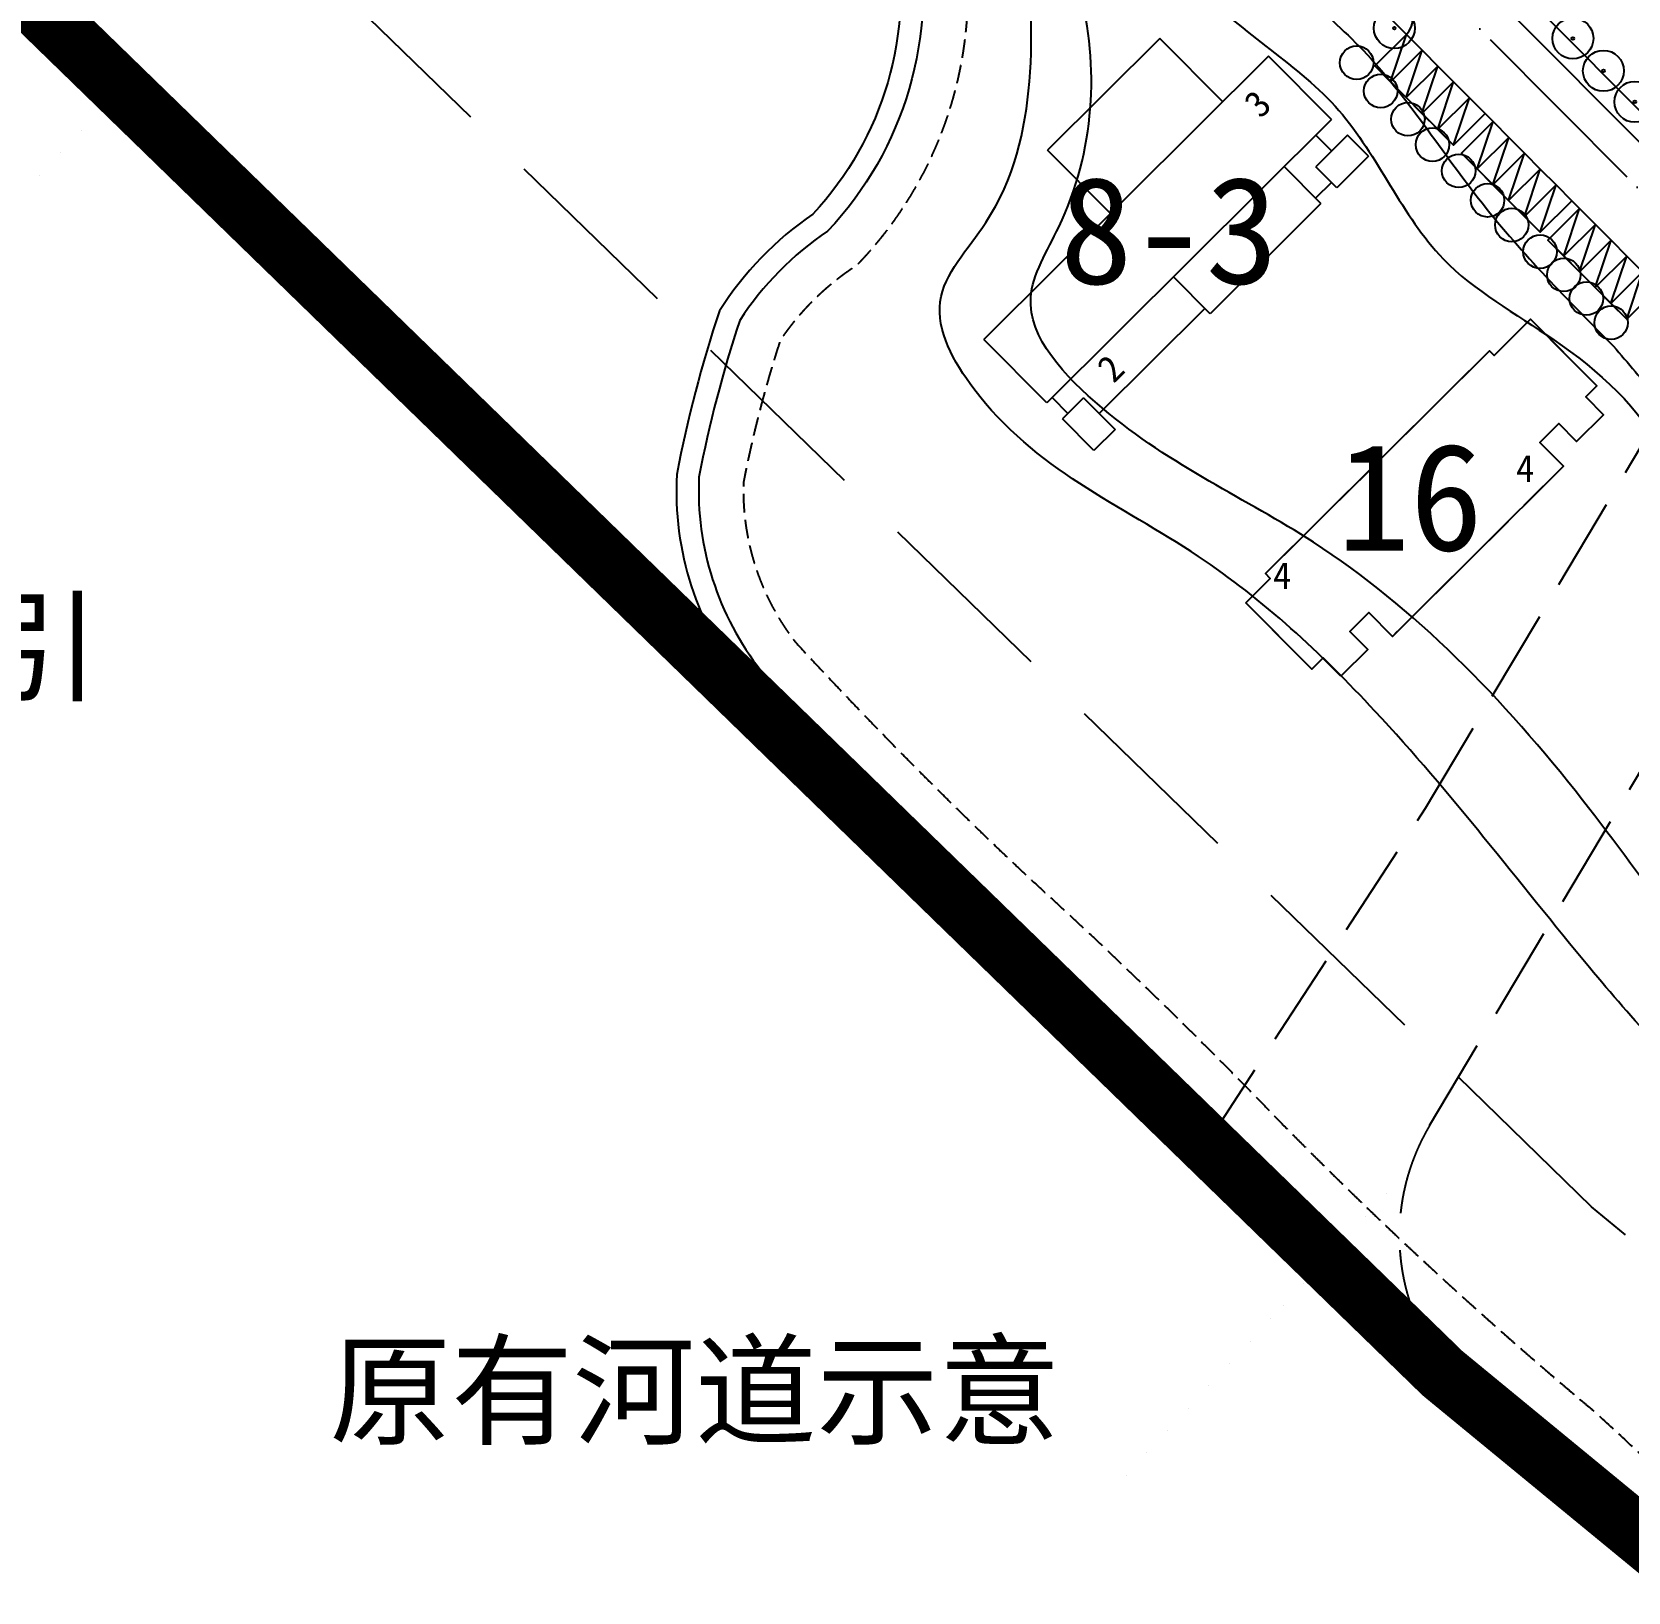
# Model space of a CAD drawing. Extents: x 38883873 to 41204444, y -39183004 to -36939090.
# Drawn here: x 39435874 to 39650324, y -38689187 to -38479578 of the extents above; entities that cross this region are included whole.
import ezdxf

# ---------------------------------------------------------------- set-up
doc = ezdxf.new("R2010")
doc.units = 0
doc.header["$LTSCALE"] = 1000
doc.header["$MEASUREMENT"] = 0
doc.linetypes.add('CENT', pattern=[15, 13, -1, 0, -1])
doc.linetypes.add('DASH', pattern=[0.35, 0.25, -0.1])
doc.layers.get('0').update_dxf_attribs({"linetype": 'CONTINUOUS'})
for name, color, linetype in [('1-CEG', 220, 'CONTINUOUS'), ('A-FACE', 4, 'CONTINUOUS'), ('PUB_TEXT', 4, 'CONTINUOUS'), ('TEXT', 7, 'CONTINUOUS'), ('TREE1', 62, 'CONTINUOUS'), ('W', 5, 'CONTINUOUS'), ('人行道', 251, 'CONTINUOUS'), ('停车', 165, 'CONTINUOUS'), ('现状河道', 151, 'CONTINUOUS'), ('立面1', 131, 'CONTINUOUS'), ('等高线', 250, 'DASH'), ('范围', 7, 'CONTINUOUS'), ('道路中心线', 5, 'CENT')]:
    doc.layers.add(name, color=color, linetype=linetype)
doc.styles.add('-黑体', font='SIMHEI.TTF')
doc.styles.add('HRHZ', font='SIMHEI.TTF')

# ---------------------------------------------------------------- blocks, each defined once
blk = doc.blocks.new('sdihi')
at = {"layer": '现状河道', "linetype": 'DASH', "ltscale": 50}
for points in [[(41878336, -39038113), (41908102, -38992495), (42021709, -38801593), (42048629, -38759764), (42054582, -38748359), (42082859, -38699270), (42201077, -38493736), (42218027, -38469775, 0.0655866), (42257715, -38394406, 0.0396637), (42276603, -38327312), (42305346, -38205349), (42347214, -38058028), (42382881, -37923619), (42467274, -37614872)], [(42110551, -39232996), (41915160, -39072336, -0.3704711), (41908653, -39035113), (42216721, -38517121), (42276586, -38418515, 0.0701513), (42287603, -38392857), (42347712, -38171793), (42390437, -38008618), (42500784, -37614872)]]:
    blk.add_lwpolyline(points, format="xyb", dxfattribs=at)
blk = doc.blocks.new('sdji')
at = {"linetype": 'Continuous', "ltscale": 10}
for radius in [2750, 184]:
    blk.add_circle((512091, 867961), radius, dxfattribs=at)
blk = doc.blocks.new('sij')
at = {"layer": 'TREE1', "linetype": 'Continuous', "ltscale": 10}
blk.add_circle((327690, 1006813), 2250, dxfattribs=at)
blk = doc.blocks.new('sowo')
at = {"layer": '立面1', "linetype": 'DASH', "ltscale": 30}
for p, q in [((39619641, -38510298), (39624532, -38505431)), ((39624532, -38505431), (39633419, -38514362)), ((39619006, -38509660), (39588915, -38539602)), ((39619006, -38509660), (39619641, -38510298)), ((39633419, -38514362), (39631931, -38515844)), ((39631931, -38515844), (39634329, -38518254)), ((39628315, -38519441), (39625763, -38521980)), ((39630714, -38521851), (39628315, -38519441)), ((39634329, -38518254), (39630714, -38521851)), ((39625763, -38521980), (39628938, -38525170)), ((39628938, -38525170), (39605971, -38548023)), ((39586253, -38543520), (39589550, -38540240)), ((39589550, -38540240), (39588915, -38539602)), ((39595141, -38552451), (39586253, -38543520)), ((39602797, -38544834), (39600245, -38547373)), ((39605971, -38548023), (39602797, -38544834)), ((39600245, -38547373), (39602643, -38549783)), ((39596629, -38550970), (39595141, -38552451)), ((39599028, -38553380), (39596629, -38550970)), ((39602643, -38549783), (39599028, -38553380))]:
    blk.add_line(p, q, dxfattribs=at)

msp = doc.modelspace()

# ---------------------------------------------------------------- linework, layer by layer
at = {"layer": 'A-FACE'}
msp.add_line((39613825, -38456161), (39728005, -38570909), dxfattribs=at)
at = {"layer": 'A-FACE', "linetype": 'Continuous', "ltscale": 10}
for p, q in [((39620539, -38479921), (39616286, -38484153)), ((39616286, -38484153), (39626866, -38494786)), ((39626866, -38494786), (39631119, -38490554)), ((39632177, -38491617), (39627924, -38495849)), ((39631119, -38490554), (39632177, -38491617)), ((39627924, -38495849), (39638504, -38506482)), ((39638504, -38506482), (39642757, -38502250)), ((39642757, -38502250), (39643815, -38503313)), ((39643815, -38503313), (39639562, -38507546)), ((39639562, -38507546), (39650143, -38518178)), ((39650143, -38518178), (39654396, -38513946))]:
    msp.add_line(p, q, dxfattribs=at)
at = {"layer": 'A-FACE', "linetype": 'Continuous'}
msp.add_arc((39618423, -38477795), 3000, 314.85794, 44.85794, dxfattribs=at)
at = {"layer": 'TEXT', "const_width": 0.5}
for points in [[(39447765, -38487121), (39408732, -38529301), (39305525, -38529301)], [(39621047, -38632246), (39582015, -38674426), (39475268, -38674426)]]:
    msp.add_lwpolyline(points, dxfattribs=at)
at = {"layer": 'W', "flags": 128}
for points in [[(39589734, -38400700, 0.0241201), (39581925, -38406706, 0.0215549), (39568161, -38418622, 0.0836386), (39555073, -38439920, 0.2409596), (39551874, -38466028, -0.2371607), (39540813, -38504052, 0.101445), (39528238, -38517049, 0.032981), (39522509, -38539020, 0.1821492), (39531570, -38567363, 0.0181621), (39563665, -38599784, -0.0169029), (39597511, -38632685, 0.024055), (39639613, -38671481, 0.0034325), (39674267, -38703062, -0.0297192), (39703278, -38726060, -0.0081137), (39731919, -38749420, -0.0063011), (39757778, -38770736)], [(39574898, -38417597, 0.0007729), (39570848, -38421102, 0.1124966), (39557758, -38441310, 0.2470507), (39554775, -38465223, -0.2405855), (39542774, -38506347, 0.1011913), (39530967, -38518352, 0.032115), (39525496, -38539377, 0.1800791), (39533855, -38565414, 0.0181068), (39565701, -38597581, -0.0168873), (39599661, -38630593, 0.0240785), (39641595, -38669227, 0.0034247), (39676137, -38700709, -0.0295002), (39705209, -38723762, -0.0080857), (39733826, -38747103, -0.0066239), (39761055, -38769580)]]:
    msp.add_lwpolyline(points, format="xyb", dxfattribs=at)
at = {"layer": '人行道'}
for p, q in [((39621216, -38459336), (39659989, -38498302)), ((39604882, -38464186), (39632177, -38491617))]:
    msp.add_line(p, q, dxfattribs=at)
at = {"layer": '人行道', "color": 250, "linetype": 'DASH', "ltscale": 10, "flags": 128}
msp.add_lwpolyline([(39577309, -38423443, 0.0004587), (39574914, -38425518, 0.1158676), (39563121, -38444133, 0.2633778), (39560560, -38463544, -0.2469897), (39546644, -38510982, 0.1003011), (39536417, -38520991, 0.0302047), (39531473, -38540072, 0.1750799), (39538431, -38561527, 0.0179893), (39569773, -38593174, -0.0168563), (39603960, -38626407, 0.0241261), (39645557, -38664719, 0.0034091), (39679880, -38696006, -0.0290714), (39709070, -38719166, -0.0080303), (39737639, -38742470, -0.0067028), (39765312, -38765323, -0.0062813)], format="xyb", dxfattribs=at)
at = {"layer": '人行道'}
for centre, radius, start, end in [((39508585, -38417792), 110935, 357.51988, 357.51988), ((39597803, -38516711), 71247, 28.15313, 60.68444), ((39597803, -38516711), 68247, 28.01298, 60.80969)]:
    msp.add_arc(centre, radius, start, end, dxfattribs=at)
at = {"layer": '停车', "linetype": 'Continuous', "ltscale": 10}
for points in [[(39618402, -38486280), (39616286, -38484153), (39620539, -38479921), (39622655, -38482048), (39618402, -38486280), (39620539, -38479921)], [(39620518, -38488406), (39618402, -38486280), (39622655, -38482048), (39624771, -38484174), (39620518, -38488406), (39622655, -38482048)], [(39622634, -38490533), (39620518, -38488406), (39624771, -38484174), (39626887, -38486301), (39622634, -38490533), (39624771, -38484174)], [(39624750, -38492660), (39622634, -38490533), (39626887, -38486301), (39629003, -38488427), (39624750, -38492660), (39626887, -38486301)], [(39626866, -38494786), (39624750, -38492660), (39629003, -38488427), (39631119, -38490554), (39626866, -38494786), (39629003, -38488427)], [(39630040, -38497976), (39627924, -38495849), (39632177, -38491617), (39634293, -38493744), (39630040, -38497976), (39632177, -38491617)], [(39632156, -38500103), (39630040, -38497976), (39634293, -38493744), (39636409, -38495870), (39632156, -38500103), (39634293, -38493744)], [(39634272, -38502229), (39632156, -38500103), (39636409, -38495870), (39638525, -38497997), (39634272, -38502229), (39636409, -38495870)], [(39636388, -38504356), (39634272, -38502229), (39638525, -38497997), (39640641, -38500124), (39636388, -38504356), (39638525, -38497997)], [(39638504, -38506482), (39636388, -38504356), (39640641, -38500124), (39642757, -38502250), (39638504, -38506482), (39640641, -38500124)], [(39641678, -38509672), (39639562, -38507546), (39643815, -38503313), (39645932, -38505440), (39641678, -38509672), (39643815, -38503313)], [(39643794, -38511799), (39641678, -38509672), (39645932, -38505440), (39648048, -38507567), (39643794, -38511799), (39645932, -38505440)], [(39645911, -38513925), (39643794, -38511799), (39648048, -38507567), (39650164, -38509693), (39645911, -38513925), (39648048, -38507567)], [(39648027, -38516052), (39645911, -38513925), (39650164, -38509693), (39652280, -38511820), (39648027, -38516052), (39650164, -38509693)], [(39650143, -38518178), (39648027, -38516052), (39652280, -38511820), (39654396, -38513946), (39650143, -38518178), (39652280, -38511820)]]:
    msp.add_lwpolyline(points, dxfattribs=at)
at = {"layer": '立面1', "color": 1, "linetype": 'Continuous', "ltscale": 10}
for p, q in [((39587400, -38480448), (39572301, -38495472)), ((39595864, -38488955), (39587400, -38480448)), ((39602031, -38482818), (39563753, -38520907)), ((39610495, -38491324), (39602031, -38482818)), ((39610495, -38491324), (39572217, -38529413)), ((39612611, -38493451), (39608358, -38497683)), ((39610485, -38495567), (39608369, -38493440)), ((39615433, -38496286), (39612611, -38493451)), ((39580765, -38503979), (39572301, -38495472)), ((39609053, -38502635), (39604116, -38497673)), ((39611180, -38500518), (39608358, -38497683)), ((39615433, -38496286), (39611180, -38500518)), ((39610474, -38499810), (39608348, -38501926)), ((39609053, -38502635), (39594167, -38517447)), ((39594167, -38517447), (39589229, -38512485)), ((39593462, -38516738), (39579284, -38530845)), ((39572217, -38529413), (39563753, -38520907)), ((39572926, -38528708), (39575042, -38530835)), ((39577168, -38528719), (39574333, -38531540)), ((39577168, -38528719), (39581401, -38532972)), ((39578565, -38535793), (39574333, -38531540)), ((39581401, -38532972), (39578565, -38535793))]:
    msp.add_line(p, q, dxfattribs=at)
at = {"layer": '等高线', "linetype": 'Continuous', "ltscale": 10}
msp.add_lwpolyline([(39598950, -38556279), (39602246, -38552999), (39601611, -38552361), (39631702, -38522419), (39632337, -38523057), (39637228, -38518190), (39646115, -38527122), (39644627, -38528603), (39647025, -38531013), (39643410, -38534610), (39641012, -38532200), (39638460, -38534740), (39641634, -38537930), (39618667, -38560783), (39615493, -38557593), (39612941, -38560132), (39615339, -38562542), (39611771, -38566100), (39609369, -38563687), (39607837, -38565211), (39598950, -38556279)], dxfattribs=at)
for points in [[(39648344, -38521787), (39630746, -38502606), (39614710, -38482033), (39597646, -38466582), (39587770, -38448114), (39587237, -38434261), (39581371, -38431064), (39572306, -38440388), (39568307, -38451311), (39569107, -38465697), (39569900, -38486252), (39564035, -38505167), (39557902, -38515823), (39562435, -38527544), (39592587, -38550042), (39616317, -38570821), (39645154, -38605294), (39664084, -38624742), (39694788, -38642690), (39734782, -38673059), (39755350, -38698176), (39782546, -38704304), (39815075, -38682725), (39834539, -38656618), (39850803, -38636371), (39840405, -38629178), (39818104, -38640033), (39802581, -38634696), (39787893, -38617018), (39774373, -38612015), (39751673, -38615017), (39726145, -38603307), (39709274, -38581731), (39682519, -38561704), (39654176, -38528665), (39648344, -38521787)], [(39659087, -38547539), (39655221, -38536396), (39640350, -38520944), (39625483, -38510068), (39611460, -38490119), (39592665, -38473637), (39584686, -38457178), (39585275, -38444576), (39581745, -38437993), (39576215, -38439286), (39571156, -38450924), (39576653, -38473848), (39573833, -38505791), (39570070, -38515253), (39579661, -38530097), (39608058, -38548136), (39644198, -38582778), (39671243, -38614528), (39711809, -38634456), (39747399, -38658935), (39763287, -38690348), (39799459, -38687983), (39812982, -38665353), (39832876, -38651831), (39842412, -38642421), (39837703, -38635951), (39825694, -38641950), (39803561, -38645714), (39784118, -38626634), (39772988, -38621825), (39742608, -38622727), (39717341, -38611307), (39702000, -38584558), (39683821, -38570277), (39664975, -38559350), (39659087, -38547539)]]:
    msp.add_spline(points, degree=3, dxfattribs=at)
at = {"layer": '范围', "color": 1, "linetype": 'DASH', "ltscale": 50}
for points, const_width in [([(39727275, -37603786), (39309838, -37602478), (39267254, -37697480), (39215453, -37815637), (39203656, -37841696, -0.0375387), (39200633, -37850208, 0.1308835), (39198294, -37865085), (39212418, -38000000), (39219106, -38069414), (39219411, -38084620, -0.195535), (39216767, -38101984), (39156180, -38203680), (39625395, -38659790), (39748451, -38760972), (39960509, -38548914), (40086169, -38423253), (40107609, -38401814, 0.1316525), (40102432, -38392848), (40050787, -38341202), (40018183, -38301527), (39930095, -38213439, -0.2363782)], 2000), ([(39222264, -37800102), (39294204, -37831641), (39414047, -37831641), (39414047, -37911020), (39414047, -37958979), (39590820, -37958979), (39590820, -38141407), (39632801, -38141407, -0.6227318), (39705645, -38289600), (39790842, -38375220), (39850386, -38315971), (39914079, -38379981), (39854535, -38439230), (39886063, -38470915), (39962096, -38547326), (39748451, -38760972), (39625395, -38659790), (39156180, -38203680), (39216767, -38101984, 0.195535), (39219411, -38084620), (39219106, -38069414), (39198294, -37865085, -0.1294591), (39200633, -37850208), (39203656, -37841696)], 8000)]:
    msp.add_lwpolyline(points, format="xyb", close=True, dxfattribs=dict(at, const_width=const_width))
at = {"layer": '范围', "color": 1, "linetype": 'DASH', "ltscale": 100}
msp.add_lwpolyline([(39758123, -38730086), (39645412, -38637409), (39194079, -38198681)], dxfattribs=at)
at = {"layer": '道路中心线', "ltscale": 2}
msp.add_line((39610635, -38459335), (39726635, -38575912), dxfattribs=at)

# ---------------------------------------------------------------- block references
at = {"layer": 'TREE1', "linetype": 'Continuous', "rotation": 89.71588559147328}
for p in [(40484334, -38995461), (40508318, -38996843), (40512427, -39001194), (40516652, -39005358)]:
    msp.add_blockref('sdji', p, dxfattribs=at)
at = {"layer": 'TREE1', "linetype": 'Continuous'}
for p in [(39286168, -39490530), (39289400, -39494323), (39293055, -39498116), (39296355, -39501536), (39299880, -39505059), (39303757, -39509007), (39307005, -39512323), (39310807, -39515916), (39313992, -39519032), (39317033, -39522210), (39320353, -39525461)]:
    msp.add_blockref('sij', p, dxfattribs=at)
at = {"layer": 'W'}
msp.add_blockref('sdihi', (-2284987, 408618), dxfattribs=at)
at = {"layer": '立面1', "linetype": 'Continuous'}
msp.add_blockref('sowo', (12696, -12759), dxfattribs=at)

# ---------------------------------------------------------------- texts
at = {"layer": '1-CEG', "style": '-黑体'}
for s, p in [('3', (39600929, -38491347)), ('2', (39581192, -38526897))]:
    msp.add_text(s, height=3600, rotation=44.85794, dxfattribs=at).set_placement(p)
for p in [(39635269, -38540027), (39602621, -38554406)]:
    msp.add_text('4', height=3600, dxfattribs=at).set_placement(p)
at = {"layer": 'PUB_TEXT', "color": 2, "style": '-黑体'}
msp.add_text('16', height=14400, rotation=0.0523, dxfattribs=at).set_placement((39611229, -38549266))
at = {"layer": 'TEXT', "style": 'HRHZ'}
for s, p in [('引', (39428564, -38568217)), ('原有河道示意', (39475843, -38668112))]:
    msp.add_text(s, height=12000, dxfattribs=at).set_placement(p)
at = {"layer": '立面1', "color": 1, "linetype": 'Continuous', "ltscale": 10, "style": '-黑体'}
msp.add_text('8-3', height=14400, rotation=0.0523, dxfattribs=at).set_placement((39573966, -38513444))

doc.saveas('drawing.dxf')
